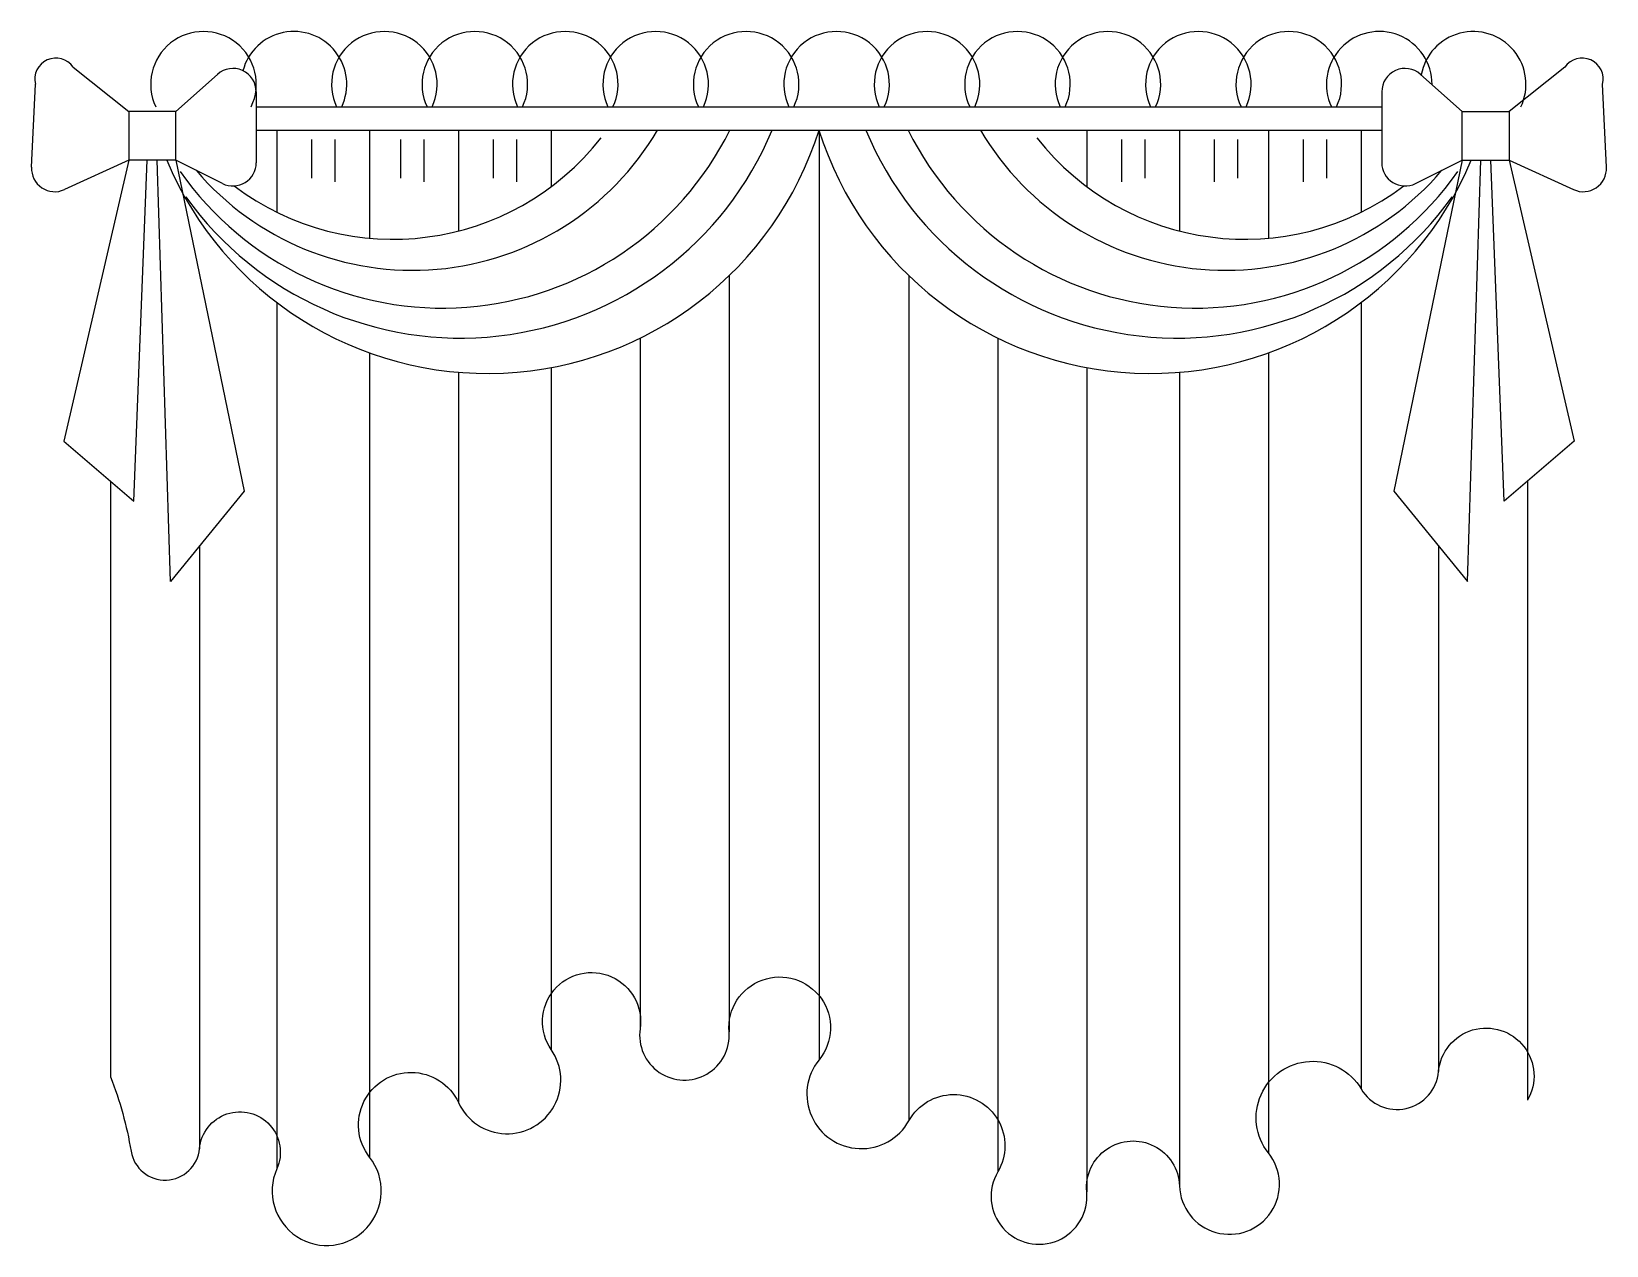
# Model space of a CAD drawing. Header units: metres. Extents: x 1205 to 1886, y 793 to 1319.
import ezdxf

# ---------------------------------------------------------------- set-up
doc = ezdxf.new("R2010")
doc.units = ezdxf.units.M
for name, color, linetype in [('3', 3, 'Continuous'), ('4', 4, 'Continuous'), ('6', 7, 'Continuous')]:
    doc.layers.add(name, color=color, linetype=linetype)

msp = doc.modelspace()

# ---------------------------------------------------------------- linework, layer by layer
at = {"layer": '3'}
for p, q in [((1310.75, 1276.37), (1310.75, 1240.81)), ((1350.91, 1276.37), (1350.91, 1229.55)), ((1389.4, 1276.37), (1389.4, 1232.65)), ((1429.56, 1276.37), (1429.56, 1251.88)), ((1545.49, 1276.37), (1545.49, 873.8)), ((1661.41, 1276.37), (1661.41, 1251.88)), ((1701.57, 1276.37), (1701.57, 1232.65)), ((1740.06, 1276.37), (1740.06, 1229.55)), ((1780.22, 1276.37), (1780.22, 1240.81)), ((1325.81, 1272.26), (1325.81, 1255.55)), ((1335.85, 1272.26), (1335.85, 1253.88)), ((1364.3, 1272.26), (1364.3, 1255.55)), ((1374.34, 1272.26), (1374.34, 1253.88)), ((1404.46, 1272.26), (1404.46, 1255.55)), ((1414.5, 1272.26), (1414.5, 1253.88)), ((1676.47, 1272.26), (1676.47, 1253.88)), ((1686.51, 1272.26), (1686.51, 1255.55)), ((1716.63, 1272.26), (1716.63, 1253.88)), ((1726.67, 1272.26), (1726.67, 1255.55)), ((1755.12, 1272.26), (1755.12, 1253.88)), ((1765.16, 1272.26), (1765.16, 1255.55)), ((1506.54, 1213.29), (1506.54, 885.94)), ((1584.43, 1213.29), (1584.43, 847.46)), ((1310.75, 1201.72), (1310.75, 826.62)), ((1780.22, 1201.72), (1780.22, 861.21)), ((1350.91, 1179.87), (1350.91, 831.66)), ((1468.05, 1186.28), (1468.05, 887.25)), ((1622.92, 1186.28), (1622.92, 825.33)), ((1740.06, 1179.87), (1740.06, 833.49)), ((1429.56, 1173.53), (1429.56, 878.26)), ((1661.41, 1173.53), (1661.41, 816.66)), ((1389.4, 1171.49), (1389.4, 855.27)), ((1701.57, 1171.49), (1701.57, 819.22)), ((1277.28, 1096.29), (1277.28, 835.33)), ((1813.69, 1096.29), (1813.69, 868.71))]:
    msp.add_line(p, q, dxfattribs=at)
for centre, radius, start, end in [((1382.59, 1338.06), 138.78, 215.02, 333.61), ((1390.26, 1332.45), 146.15, 215.58, 337.43), ((1369.51, 1338.72), 123.07, 220.4, 329.56), ((1700.72, 1332.45), 146.15, 202.57, 324.42), ((1708.38, 1338.06), 138.78, 206.39, 324.98), ((1721.46, 1338.72), 123.07, 210.44, 319.6)]:
    msp.add_arc(centre, radius, start, end, dxfattribs=at)
at = {"layer": '4'}
for p, q in [((1301.84, 1286.41), (1789.13, 1286.41)), ((1238.79, 1124.28), (1238.79, 866.5)), ((1852.18, 1124.28), (1852.18, 856.32))]:
    msp.add_line(p, q, dxfattribs=at)
msp.add_lwpolyline([(1238.79, 866.5, -0.05), (1247.64, 834.24, 0.88), (1277.28, 835.33, -1.18), (1310.75, 826.62, 1.77), (1350.91, 831.66, -1.12), (1389.4, 855.27, 1.09), (1429.56, 878.26, -1.47), (1468.05, 887.25, 1.12), (1506.54, 885.94, -1.48), (1545.49, 873.8, 1.09), (1584.43, 847.46, -1.01), (1622.92, 825.33, 1.38), (1661.41, 816.66, -1.03), (1701.57, 819.22, 1.39), (1740.06, 833.49, -1.07), (1780.22, 861.21, 0.73), (1813.69, 868.71, -1.25), (1852.18, 856.32, 0.72)], format="xyb", dxfattribs=at)
for centre, radius, start, end in [((1401.91, 1321.46), 150.49, 202.72, 342.57), ((1689.06, 1321.46), 150.49, 197.43, 337.28), ((1361.13, 1343.23), 114.14, 232.92, 322.07), ((1729.84, 1343.23), 114.14, 217.93, 307.08)]:
    msp.add_arc(centre, radius, start, end, dxfattribs=at)
at = {"layer": '6'}
for p, q in [((1222.59, 1303.62), (1246.67, 1284.38)), ((1868.38, 1303.62), (1844.31, 1284.38)), ((1204.55, 1260.23), (1206.23, 1296.22)), ((1267.04, 1284.38), (1285.04, 1300.48)), ((1823.94, 1284.38), (1805.93, 1300.48)), ((1886.42, 1260.23), (1884.75, 1296.22)), ((1301.84, 1292.96), (1301.84, 1262.24)), ((1789.13, 1292.96), (1789.13, 1262.24)), ((1267.04, 1284.38), (1246.67, 1284.38)), ((1246.67, 1284.38), (1246.67, 1263.32)), ((1267.04, 1263.32), (1267.04, 1284.38)), ((1823.94, 1284.38), (1844.31, 1284.38)), ((1823.94, 1263.32), (1823.94, 1284.38)), ((1844.31, 1284.38), (1844.31, 1263.32)), ((1301.84, 1276.37), (1789.13, 1276.37)), ((1246.67, 1263.32), (1218.55, 1141.62)), ((1246.67, 1263.32), (1218.82, 1250.59)), ((1267.04, 1263.32), (1246.67, 1263.32)), ((1248.89, 1115.63), (1254.67, 1263.32)), ((1264.79, 1080.97), (1259.01, 1263.32)), ((1267.04, 1263.32), (1296.58, 1119.96)), ((1287.26, 1253.22), (1267.04, 1263.32)), ((1823.94, 1263.32), (1794.4, 1119.96)), ((1803.72, 1253.22), (1823.94, 1263.32)), ((1823.94, 1263.32), (1844.31, 1263.32)), ((1826.19, 1080.97), (1831.97, 1263.32)), ((1842.08, 1115.63), (1836.3, 1263.32)), ((1844.31, 1263.32), (1872.43, 1141.62)), ((1844.31, 1263.32), (1872.16, 1250.59)), ((1218.55, 1141.62), (1248.89, 1115.63)), ((1872.43, 1141.62), (1842.08, 1115.63)), ((1296.58, 1119.96), (1264.79, 1080.97)), ((1794.4, 1119.96), (1826.19, 1080.97))]:
    msp.add_line(p, q, dxfattribs=at)
for centre, radius, start, end in [((1279, 1296.18), 22.86, 334.69, 205.31), ((1318.16, 1296.18), 22.86, 334.69, 165.06), ((1357.32, 1296.18), 22.86, 334.69, 205.31), ((1396.47, 1296.18), 22.86, 334.69, 205.31), ((1435.63, 1296.18), 22.86, 334.69, 205.31), ((1474.79, 1296.18), 22.86, 334.69, 205.31), ((1513.94, 1296.18), 22.86, 334.69, 205.31), ((1553.1, 1296.18), 22.86, 334.69, 205.31), ((1592.26, 1296.18), 22.86, 334.69, 205.31), ((1631.41, 1296.18), 22.86, 334.69, 205.31), ((1670.57, 1296.18), 22.86, 334.69, 205.31), ((1709.73, 1296.18), 22.86, 334.69, 205.31), ((1748.88, 1296.18), 22.86, 334.69, 205.31), ((1788.04, 1296.18), 22.86, 359.62, 205.31), ((1828.71, 1296.18), 22.86, 334.69, 169.8), ((1215.1, 1298.39), 9.14, 34.93, 193.77), ((1291.76, 1292.96), 10.08, 0, 131.8), ((1799.21, 1292.96), 10.08, 48.2, 180), ((1875.87, 1298.39), 9.14, 346.23, 145.07), ((1291.76, 1262.24), 10.08, 243.45, 0), ((1799.21, 1262.24), 10.08, 180, 296.55), ((1214.62, 1259.76), 10.08, 177.34, 294.57), ((1876.35, 1259.76), 10.08, 245.43, 2.66)]:
    msp.add_arc(centre, radius, start, end, dxfattribs=at)

doc.saveas('drawing.dxf')
